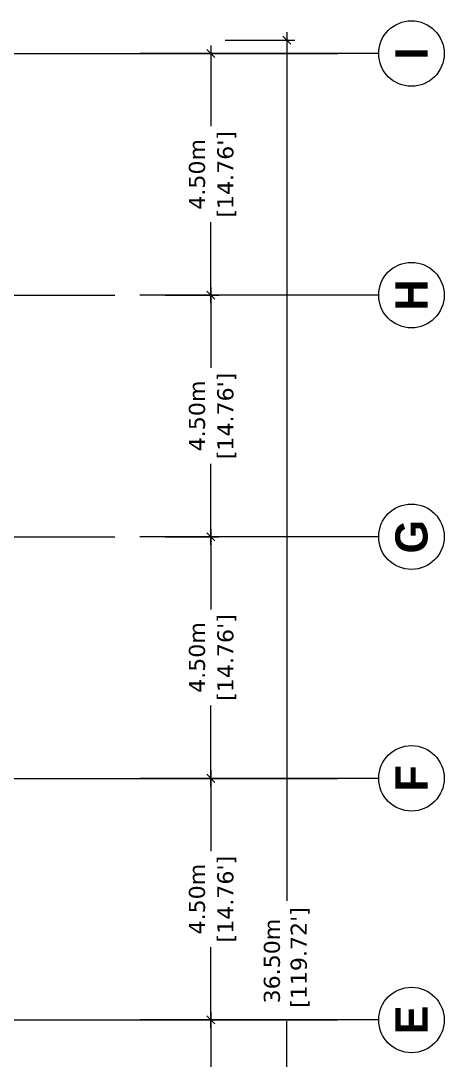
# Model space of a CAD drawing. Header units: metres. Extents: x 587 to 1372, y 780 to 1385.
# Drawn here: x 1266.44 to 1274.32, y 892.98 to 912.34 of the extents above; entities that cross this region are included whole.
import ezdxf
from ezdxf.enums import TextEntityAlignment as Align

# ---------------------------------------------------------------- set-up
doc = ezdxf.new("R2010")
doc.units = ezdxf.units.M
doc.layers.get('DEFPOINTS').update_dxf_attribs({"lineweight": 5})
doc.layers.add('ST-GRID DIMS', color=7, linetype='Continuous', lineweight=5)
doc.layers.add('ST-GRID SYMBOLS', color=202, linetype='Continuous', lineweight=5)
doc.layers.add('ST-STRUCTURE GRID', color=7, linetype='Continuous', lineweight=5, true_color=0x969696)
doc.styles.add('mg-arial-anno in S dims', font='verdana.ttf', dxfattribs={"height": 0.3})
doc.styles.add('STRUCTURE TEXT', font='GOTHICB.TTF', dxfattribs={"height": 0.125})
doc.dimstyles.new('MGC Dims SMALL', dxfattribs={"dimtxt": 0.3, "dimasz": 0.15, "dimexe": 0.15, "dimexo": 0.15, "dimgap": 0, "dimtad": 0, "dimzin": 0, "dimdsep": 46, "dimtxsty": 'mg-arial-anno in S dims', "dimblk": 'OBLIQUE', "dimcen": 0.15, "dimdle": 0.15, "dimclrd": 256, "dimclre": 256, "dimclrt": 256, "dimadec": 0, "dimazin": 0, "dimtfac": 1, "dimtofl": 0, "dimtmove": 2, "dimatfit": 2, "dimldrblk": 'OPEN90', "dimfxl": 1, "dimtolj": 1, "dimtzin": 0, "dimlwd": -1, "dimlwe": -1, "dimarcsym": 0})

# ---------------------------------------------------------------- blocks, each defined once
blk = doc.blocks.new('*U104')
at = {"ltscale": 0.05}
blk.add_line((0, 12), (0, 99.57), dxfattribs=at)
blk.add_circle((0, 0), 12, dxfattribs=at)
at = {"ltscale": 0.05, "style": 'STRUCTURE TEXT'}
blk.add_attdef('GRID_NO', text='', height=15, dxfattribs=at).set_placement((0, 0), align=Align.MIDDLE)
blk = doc.blocks.new('_Oblique')
at = {"color": 0, "linetype": 'ByBlock', "lineweight": -2}
blk.add_line((-0.5, -0.5), (0.5, 0.5), dxfattribs=at)
blk = doc.blocks.new('*D138')
at = {"layer": 'DEFPOINTS', "color": 0, "transparency": 16777216}
for p in [(1268.982, 893.726), (1269.981, 893.726), (1268.982, 889.226)]:
    blk.add_point(p, dxfattribs=at)
at = {"layer": 'ST-GRID DIMS', "transparency": 16777216}
for p, q in [((1269.981, 893.876), (1269.981, 892.37)), ((1269.132, 893.726), (1270.131, 893.726)), ((1269.981, 889.076), (1269.981, 890.582)), ((1269.132, 889.226), (1270.131, 889.226))]:
    blk.add_line(p, q, dxfattribs=at)
at = {"layer": 'ST-GRID DIMS', "transparency": 16777216, "xscale": 0.15, "yscale": 0.15, "zscale": 0.15}
for p, rotation in [((1269.981, 893.726), 90), ((1269.981, 889.226), 270)]:
    blk.add_blockref('_Oblique', p, dxfattribs=dict(at, rotation=rotation))
at = {"layer": 'ST-GRID DIMS', "transparency": 16777216, "char_height": 0.3, "attachment_point": 5, "rotation": 90, "style": 'mg-arial-anno in S dims'}
for s, insert in [('\\A1;4.50m', (1269.725, 891.476)), ("\\A1;[14.76']", (1270.278, 891.476))]:
    blk.add_mtext(s, dxfattribs=dict(at, insert=insert))
blk = doc.blocks.new('_Open90')
at = {"color": 0, "linetype": 'ByBlock', "lineweight": -2}
for p, q in [((0, 0), (-1, 0)), ((-0.5, 0.5), (0, 0)), ((0, 0), (-0.5, -0.5))]:
    blk.add_line(p, q, dxfattribs=at)
blk = doc.blocks.new('*D139')
at = {"layer": 'DEFPOINTS', "color": 0, "transparency": 16777216}
for p in [(1268.982, 898.226), (1269.981, 898.226), (1268.982, 893.726)]:
    blk.add_point(p, dxfattribs=at)
at = {"layer": 'ST-GRID DIMS', "transparency": 16777216}
for p, q in [((1269.981, 898.376), (1269.981, 896.87)), ((1269.132, 898.226), (1270.131, 898.226)), ((1269.981, 893.576), (1269.981, 895.082)), ((1269.132, 893.726), (1270.131, 893.726))]:
    blk.add_line(p, q, dxfattribs=at)
at = {"layer": 'ST-GRID DIMS', "transparency": 16777216, "xscale": 0.15, "yscale": 0.15, "zscale": 0.15}
for p, rotation in [((1269.981, 898.226), 90), ((1269.981, 893.726), 270)]:
    blk.add_blockref('_Oblique', p, dxfattribs=dict(at, rotation=rotation))
at = {"layer": 'ST-GRID DIMS', "transparency": 16777216, "char_height": 0.3, "attachment_point": 5, "rotation": 90, "style": 'mg-arial-anno in S dims'}
for s, insert in [("\\A1;[14.76']", (1270.278, 895.976)), ('\\A1;4.50m', (1269.725, 895.976))]:
    blk.add_mtext(s, dxfattribs=dict(at, insert=insert))
blk = doc.blocks.new('*D140')
at = {"layer": 'DEFPOINTS', "color": 0, "transparency": 16777216}
for p in [(1268.982, 902.726), (1269.981, 902.726), (1268.982, 898.226)]:
    blk.add_point(p, dxfattribs=at)
at = {"layer": 'ST-GRID DIMS', "transparency": 16777216}
for p, q in [((1269.981, 902.876), (1269.981, 901.37)), ((1269.132, 902.726), (1270.131, 902.726)), ((1269.981, 898.076), (1269.981, 899.582)), ((1269.132, 898.226), (1270.131, 898.226))]:
    blk.add_line(p, q, dxfattribs=at)
at = {"layer": 'ST-GRID DIMS', "transparency": 16777216, "xscale": 0.15, "yscale": 0.15, "zscale": 0.15}
for p, rotation in [((1269.981, 902.726), 90), ((1269.981, 898.226), 270)]:
    blk.add_blockref('_Oblique', p, dxfattribs=dict(at, rotation=rotation))
at = {"layer": 'ST-GRID DIMS', "transparency": 16777216, "char_height": 0.3, "attachment_point": 5, "rotation": 90, "style": 'mg-arial-anno in S dims'}
for s, insert in [("\\A1;[14.76']", (1270.278, 900.476)), ('\\A1;4.50m', (1269.725, 900.476))]:
    blk.add_mtext(s, dxfattribs=dict(at, insert=insert))
blk = doc.blocks.new('*D141')
at = {"layer": 'DEFPOINTS', "color": 0, "transparency": 16777216}
for p in [(1268.982, 907.226), (1269.981, 907.226), (1268.982, 902.726)]:
    blk.add_point(p, dxfattribs=at)
at = {"layer": 'ST-GRID DIMS', "transparency": 16777216}
for p, q in [((1269.132, 907.226), (1270.131, 907.226)), ((1269.981, 907.376), (1269.981, 905.87)), ((1269.981, 902.576), (1269.981, 904.082)), ((1269.132, 902.726), (1270.131, 902.726))]:
    blk.add_line(p, q, dxfattribs=at)
at = {"layer": 'ST-GRID DIMS', "transparency": 16777216, "xscale": 0.15, "yscale": 0.15, "zscale": 0.15}
for p, rotation in [((1269.981, 907.226), 90), ((1269.981, 902.726), 270)]:
    blk.add_blockref('_Oblique', p, dxfattribs=dict(at, rotation=rotation))
at = {"layer": 'ST-GRID DIMS', "transparency": 16777216, "char_height": 0.3, "attachment_point": 5, "rotation": 90, "style": 'mg-arial-anno in S dims'}
for s, insert in [("\\A1;[14.76']", (1270.278, 904.976)), ('\\A1;4.50m', (1269.725, 904.976))]:
    blk.add_mtext(s, dxfattribs=dict(at, insert=insert))
blk = doc.blocks.new('*D142')
at = {"layer": 'DEFPOINTS', "color": 0, "transparency": 16777216}
for p in [(1268.982, 911.726), (1269.981, 911.726), (1268.982, 907.226)]:
    blk.add_point(p, dxfattribs=at)
at = {"layer": 'ST-GRID DIMS', "transparency": 16777216}
for p, q in [((1269.981, 911.876), (1269.981, 910.37)), ((1269.132, 911.726), (1270.131, 911.726)), ((1269.981, 907.076), (1269.981, 908.582)), ((1269.132, 907.226), (1270.131, 907.226))]:
    blk.add_line(p, q, dxfattribs=at)
at = {"layer": 'ST-GRID DIMS', "transparency": 16777216, "xscale": 0.15, "yscale": 0.15, "zscale": 0.15}
for p, rotation in [((1269.981, 911.726), 90), ((1269.981, 907.226), 270)]:
    blk.add_blockref('_Oblique', p, dxfattribs=dict(at, rotation=rotation))
at = {"layer": 'ST-GRID DIMS', "transparency": 16777216, "char_height": 0.3, "attachment_point": 5, "rotation": 90, "style": 'mg-arial-anno in S dims'}
for s, insert in [('\\A1;4.50m', (1269.725, 909.476)), ("\\A1;[14.76']", (1270.278, 909.476))]:
    blk.add_mtext(s, dxfattribs=dict(at, insert=insert))
blk = doc.blocks.new('*D143')
at = {"layer": 'DEFPOINTS', "color": 0, "transparency": 16777216}
for p in [(1270.096, 911.976), (1271.394, 911.976), (1270.096, 875.476)]:
    blk.add_point(p, dxfattribs=at)
at = {"layer": 'ST-GRID DIMS', "transparency": 16777216}
for p, q in [((1271.394, 912.126), (1271.394, 895.945)), ((1270.246, 911.976), (1271.544, 911.976)), ((1271.394, 875.326), (1271.394, 893.701)), ((1270.246, 875.476), (1271.544, 875.476))]:
    blk.add_line(p, q, dxfattribs=at)
at = {"layer": 'ST-GRID DIMS', "transparency": 16777216, "xscale": 0.15, "yscale": 0.15, "zscale": 0.15}
for p, rotation in [((1271.394, 911.976), 90), ((1271.394, 875.476), 270)]:
    blk.add_blockref('_Oblique', p, dxfattribs=dict(at, rotation=rotation))
at = {"layer": 'ST-GRID DIMS', "transparency": 16777216, "insert": (1271.394, 894.823), "char_height": 0.3, "attachment_point": 5, "rotation": 90, "style": 'mg-arial-anno in S dims'}
blk.add_mtext("\\A1;36.50m\\P [119.72']", dxfattribs=at)

msp = doc.modelspace()

# ---------------------------------------------------------------- linework, layer by layer
at = {"layer": 'ST-STRUCTURE GRID'}
for p, q in [((1230.651, 911.726), (1272.347, 911.726)), ((1253.461, 911.726), (1268.193, 911.726)), ((1230.651, 907.226), (1268.193, 907.226)), ((1230.651, 902.726), (1268.193, 902.726)), ((1230.651, 898.226), (1272.347, 898.226)), ((1253.461, 898.226), (1268.193, 898.226)), ((1230.651, 893.726), (1272.347, 893.726)), ((1253.461, 893.726), (1268.193, 893.726))]:
    msp.add_line(p, q, dxfattribs=at)

# ---------------------------------------------------------------- block references
at = {"layer": 'ST-GRID SYMBOLS'}
ref = msp.add_blockref('*U104', (1273.715, 911.726), dxfattribs=dict(at, xscale=0.0508, yscale=0.0508, zscale=0.0508, rotation=90))
ref.add_attrib('GRID_NO', 'I', dxfattribs={"layer": '0', "ltscale": 0.05, "height": 0.6, "rotation": 90, "style": 'STRUCTURE TEXT'}).set_placement((1273.715, 911.726), align=Align.MIDDLE_CENTER)
ref = msp.add_blockref('*U104', (1273.715, 907.226), dxfattribs=dict(at, xscale=0.0508, yscale=0.0508, zscale=0.0508, rotation=90))
ref.add_attrib('GRID_NO', 'H', dxfattribs={"layer": '0', "ltscale": 0.05, "height": 0.6, "rotation": 90, "style": 'STRUCTURE TEXT'}).set_placement((1273.715, 907.226), align=Align.MIDDLE_CENTER)
ref = msp.add_blockref('*U104', (1273.715, 902.726), dxfattribs=dict(at, xscale=0.0508, yscale=0.0508, zscale=0.0508, rotation=90))
ref.add_attrib('GRID_NO', 'G', dxfattribs={"layer": '0', "ltscale": 0.05, "height": 0.6, "rotation": 90, "style": 'STRUCTURE TEXT'}).set_placement((1273.715, 902.726), align=Align.MIDDLE_CENTER)
ref = msp.add_blockref('*U104', (1273.715, 898.226), dxfattribs=dict(at, xscale=0.0508, yscale=0.0508, zscale=0.0508, rotation=90))
ref.add_attrib('GRID_NO', 'F', dxfattribs={"layer": '0', "ltscale": 0.05, "height": 0.6, "rotation": 90, "style": 'STRUCTURE TEXT'}).set_placement((1273.715, 898.226), align=Align.MIDDLE_CENTER)
ref = msp.add_blockref('*U104', (1273.715, 893.726), dxfattribs=dict(at, xscale=0.0508, yscale=0.0508, zscale=0.0508, rotation=90))
ref.add_attrib('GRID_NO', 'E', dxfattribs={"layer": '0', "ltscale": 0.05, "height": 0.6, "rotation": 90, "style": 'STRUCTURE TEXT'}).set_placement((1273.715, 893.726), align=Align.MIDDLE_CENTER)

# ---------------------------------------------------------------- dimensions: what is measured, and where the dimension line sits
at = {"layer": 'ST-GRID DIMS'}
dim = msp.add_linear_dim(base=(1271.394, 911.976), p1=(1270.096, 875.476), p2=(1270.096, 911.976), angle=90, dimstyle='MGC Dims SMALL', override={"dimgap": 0.1, "dimpost": 'm\\X'}, dxfattribs=at)
dim.commit()
dim.dimension.update_dxf_attribs({"geometry": '*D143', "text_midpoint": (1271.394, 894.823), "dimtype": 161})
for base, p1, p2, picture, middle in [((1269.981, 911.726), (1268.982, 907.226), (1268.982, 911.726), '*D142', (1269.981, 909.476)), ((1269.981, 907.226), (1268.982, 902.726), (1268.982, 907.226), '*D141', (1269.981, 904.976)), ((1269.981, 902.726), (1268.982, 898.226), (1268.982, 902.726), '*D140', (1269.981, 900.476)), ((1269.981, 898.226), (1268.982, 893.726), (1268.982, 898.226), '*D139', (1269.981, 895.976)), ((1269.981, 893.726), (1268.982, 889.226), (1268.982, 893.726), '*D138', (1269.981, 891.476))]:
    dim = msp.add_linear_dim(base=base, p1=p1, p2=p2, angle=270, dimstyle='MGC Dims SMALL', override={"dimgap": 0.1, "dimpost": 'm\\X'}, dxfattribs=at)
    dim.commit()
    dim.dimension.update_dxf_attribs({"geometry": picture, "text_midpoint": middle})

doc.saveas('drawing.dxf')
